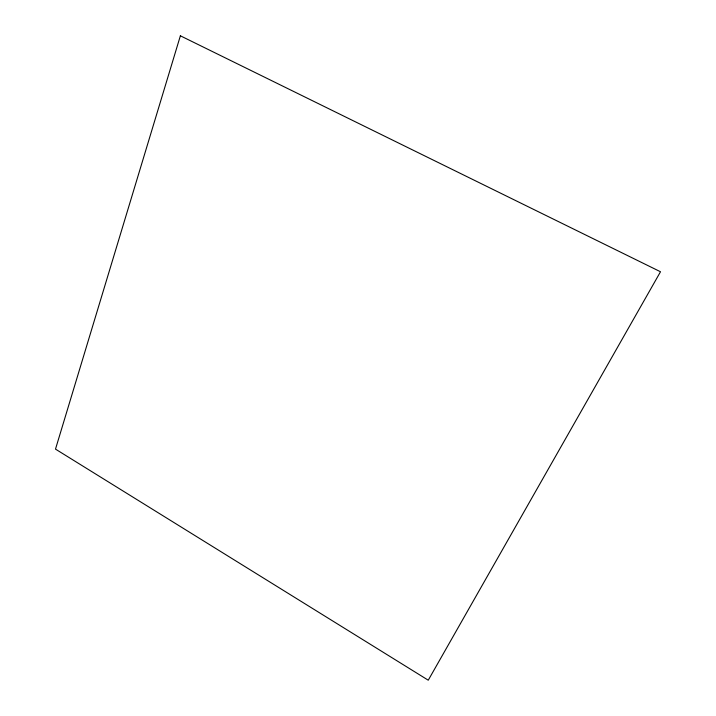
<?xml version="1.0" encoding="UTF-8"?>
<svg xmlns="http://www.w3.org/2000/svg" width="716" height="716" viewBox="0 0 716 716"><rect width="100%" height="100%" fill="white"/><g stroke="black" fill="none" stroke-linecap="round" stroke-linejoin="round"><path stroke-width="1.07" d="M180.378 35.8L55.499 449.12L428.257 680.2L660.501 271.758L180.378 35.8"/></g></svg>
